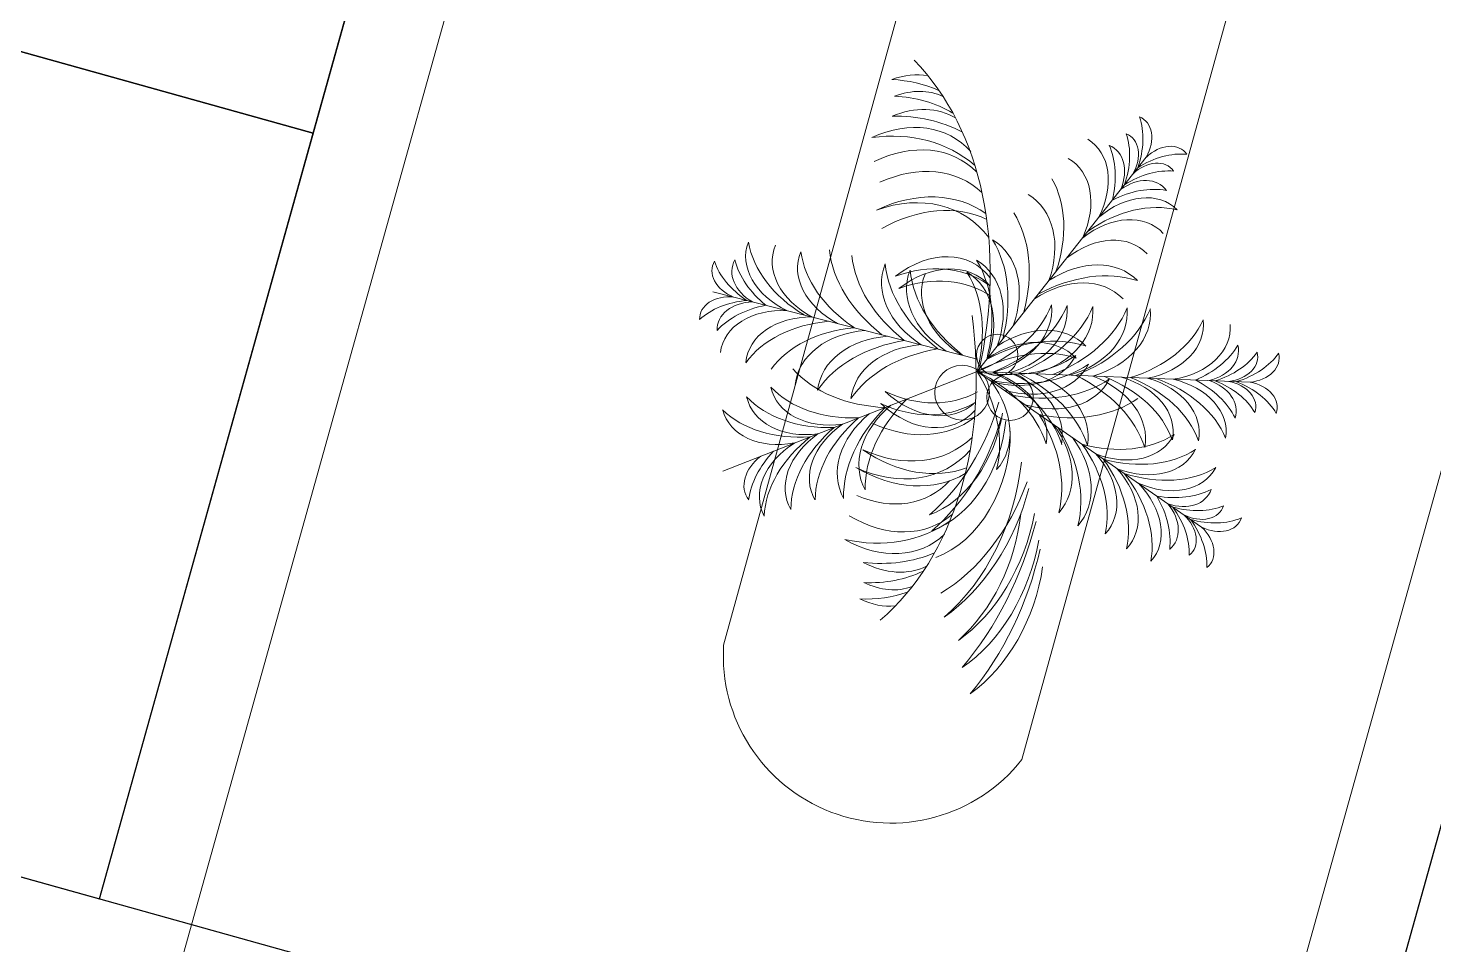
# Model space of a CAD drawing. Header units: millimetres. Extents: x 474016 to 477875, y 2288607 to 2292200.
# Drawn here: x 474411.8 to 474433.9, y 2289379.16 to 2289393.57 of the extents above; entities that cross this region are included whole.
import ezdxf

# ---------------------------------------------------------------- set-up
doc = ezdxf.new("R2010")
doc.units = ezdxf.units.MM
doc.header["$LTSCALE"] = 50
for name, color, linetype, lineweight in [('BANQUETA', 251, 'Continuous', 5), ('JARDIN-HP', 64, 'Continuous', 5), ('JARDINES', 98, 'Continuous', 13)]:
    doc.layers.add(name, color=color, linetype=linetype, lineweight=lineweight)
doc.layers.add('CVL_LOTIF', color=1, linetype='Continuous')

# ---------------------------------------------------------------- blocks, each defined once
blk = doc.blocks.new('A$C41BB26E9')
at = {"color": 0}
for p in [(1.999, 1.925), (3.251, -3.539)]:
    blk.add_line(p, (2.054, -0.938), dxfattribs=at)
at = {"color": 56}
for p, q in [((3.546, 1.506), (2.054, -0.938)), ((-0.293, 0.701), (2.054, -0.938)), ((1.382, -3.752), (1.923, -0.941))]:
    blk.add_line(p, q, dxfattribs=at)
for centre, radius in [((2.303, -0.578), 0.243), ((1.869, -0.738), 0.217), ((2.284, -1.082), 0.287)]:
    blk.add_circle(centre, radius)
at = {"color": 56, "true_color": 0x7a7a00}
for centre, major_axis, ratio, start_param, end_param in [((1.739, 1.845), (-0.007, 0.369), 0.723404, -1.366779, 0.20531), ((2.262, 1.855), (-0.007, 0.369), 0.723404, -0.20531, 1.366779), ((2.602, 1.398), (-0.018, 0.909), 0.723404, 0.433471, 1.121531), ((1.417, 1.375), (-0.018, 0.909), 0.723404, -1.121531, -0.433471), ((1.743, 1.62), (-0.007, 0.369), 0.723404, -1.366779, 0.20531), ((1.421, 1.15), (-0.018, 0.909), 0.723404, -1.121531, -0.433471), ((2.266, 1.63), (-0.007, 0.369), 0.723404, -0.20531, 1.366779), ((2.606, 1.173), (-0.018, 0.909), 0.723404, 0.433471, 1.121531), ((2.76, 1.355), (0.473, 0.776), 0.723404, -1.121531, -0.433471), ((3.283, 1.579), (0.192, 0.315), 0.723404, -1.366779, 0.20531), ((1.695, 1.314), (-0.009, 0.47), 0.723404, -1.190837, 0.194817), ((1.346, 0.731), (-0.022, 1.114), 0.723404, -0.994705, -0.373636), ((2.326, 1.326), (-0.009, 0.47), 0.723404, -0.194817, 1.190837), ((2.697, 0.758), (-0.022, 1.114), 0.723404, 0.373636, 0.994705), ((1.473, 0.902), (-0.015, 0.782), 0.723404, -1.305586, 0.091225), ((2.564, 0.923), (-0.015, 0.782), 0.723404, -0.091225, 1.305586), ((2.925, 0.425), (-0.026, 1.348), 0.723404, 0.312027, 1.166602), ((3.166, 1.386), (0.192, 0.315), 0.723404, -1.366779, 0.20531), ((2.642, 1.163), (0.473, 0.776), 0.723404, -1.121531, -0.433471), ((3.73, 1.306), (0.192, 0.315), 0.723404, -0.20531, 1.366779), ((2.552, 0.926), (0.407, 0.667), 0.723404, -1.305586, 0.091225), ((1.99, 0.678), (0.702, 1.151), 0.723404, -1.166602, -0.312027), ((2.961, 1.155), (0.245, 0.401), 0.723404, -1.190837, 0.194817), ((2.354, 0.85), (0.58, 0.951), 0.723404, -0.994705, -0.373636), ((3.771, 0.738), (0.473, 0.776), 0.723404, 0.433471, 1.121531), ((1.457, 0.572), (-0.016, 0.83), 0.723404, -1.24346, 0.110756), ((1.116, 0.031), (-0.027, 1.414), 0.723404, -1.115718, -0.281779), ((2.593, 0.594), (-0.016, 0.83), 0.723404, -0.110756, 1.24346), ((2.954, 0.066), (-0.027, 1.414), 0.723404, 0.281779, 1.115718), ((2.361, 0.656), (0.432, 0.708), 0.723404, -1.24346, 0.110756), ((1.784, 0.383), (0.737, 1.208), 0.723404, -1.115718, -0.281779), ((3.654, 0.546), (0.473, 0.776), 0.723404, 0.433471, 1.121531), ((3.613, 1.114), (0.192, 0.315), 0.723404, -0.20531, 1.366779), ((2.599, 0.32), (-0.016, 0.83), 0.723404, -0.110756, 1.24346), ((3.508, 0.147), (0.58, 0.951), 0.723404, 0.373636, 0.994705), ((3.5, 0.826), (0.245, 0.401), 0.723404, -0.194817, 1.190837), ((-0.082, 0.873), (-0.303, 0.211), 0.723404, -0.20531, 1.366779), ((0.487, 0.878), (-0.745, 0.52), 0.723404, 0.433471, 1.121531), ((0.849, 0.569), (-0.641, 0.447), 0.723404, -0.091225, 1.305586), ((1.464, 0.568), (-1.105, 0.772), 0.723404, 0.312027, 1.166602), ((2.96, -0.208), (-0.027, 1.414), 0.723404, 0.281779, 1.115718), ((2.219, 0.422), (0.432, 0.708), 0.723404, -1.24346, 0.110756), ((1.641, 0.149), (0.737, 1.208), 0.723404, -1.115718, -0.281779), ((3.521, -0.256), (0.702, 1.151), 0.723404, 0.312027, 1.166602), ((3.484, 0.358), (0.407, 0.667), 0.723404, -0.091225, 1.305586), ((0.102, 0.744), (-0.303, 0.211), 0.723404, -0.20531, 1.366779), ((0.672, 0.75), (-0.745, 0.52), 0.723404, 0.433471, 1.121531), ((0.383, 0.614), (-0.385, 0.269), 0.723404, -0.194817, 1.190837), ((1.061, 0.579), (-0.913, 0.638), 0.723404, 0.373636, 0.994705), ((1.133, 0.399), (-0.68, 0.475), 0.723404, -0.110756, 1.24346), ((2.699, -0.141), (-0.02, 1.008), 0.723404, -0.094138, 1.13012), ((3.332, 0.064), (0.432, 0.708), 0.723404, -0.110756, 1.24346), ((-0.382, 0.443), (-0.303, 0.211), 0.723404, -1.366779, 0.20531), ((1.357, 0.242), (-0.68, 0.475), 0.723404, -0.110756, 1.24346), ((1.38, -0.167), (-0.02, 1.008), 0.723404, -1.13012, 0.094138), ((1.008, -0.803), (-0.033, 1.69), 0.723404, -1.023266, -0.261161), ((3.095, -0.763), (-0.033, 1.69), 0.723404, 0.261161, 1.023266), ((1.118, -0.469), (0.88, 1.443), 0.723404, -1.023266, -0.261161), ((3.353, -0.575), (0.737, 1.208), 0.723404, 0.281779, 1.115718), ((-0.191, -0.093), (-0.745, 0.52), 0.723404, -1.121531, -0.433471), ((-0.197, 0.314), (-0.303, 0.211), 0.723404, -1.366779, 0.20531), ((1.789, 0.052), (-0.827, 0.577), 0.723404, -0.094138, 1.13012), ((2.525, 0.007), (-1.386, 0.967), 0.723404, 0.261161, 1.023266), ((1.385, -0.41), (-0.02, 1.008), 0.723404, -1.13012, 0.094138), ((1.013, -1.046), (-0.033, 1.69), 0.723404, -1.023266, -0.261161), ((3.189, -0.169), (0.432, 0.708), 0.723404, -0.110756, 1.24346), ((-0.006, -0.222), (-0.745, 0.52), 0.723404, -1.121531, -0.433471), ((0.022, 0.096), (-0.385, 0.269), 0.723404, -1.190837, 0.194817), ((1.988, -0.087), (-0.827, 0.577), 0.723404, -0.094138, 1.13012), ((1.586, -0.44), (0.525, 0.861), 0.723404, -1.13012, 0.094138), ((0.93, -0.777), (0.88, 1.443), 0.723404, -1.023266, -0.261161), ((3.21, -0.808), (0.737, 1.208), 0.723404, 0.281779, 1.115718), ((0.224, -0.326), (-0.641, 0.447), 0.723404, -1.305586, 0.091225), ((0.288, -0.529), (-0.913, 0.638), 0.723404, -0.994705, -0.373636), ((2.71, -0.744), (-0.02, 1.008), 0.723404, -0.094138, 1.13012), ((3.026, -0.612), (0.525, 0.861), 0.723404, -0.094138, 1.13012), ((0.482, -0.534), (-0.68, 0.475), 0.723404, -1.24346, 0.110756), ((1.391, -0.77), (-0.02, 1.008), 0.723404, -1.13012, 0.094138), ((1.02, -1.406), (-0.033, 1.69), 0.723404, -1.023266, -0.261161), ((2.505, -0.448), (-0.827, 0.577), 0.723404, -0.094138, 1.13012), ((3.24, -0.493), (-1.386, 0.967), 0.723404, 0.261161, 1.023266), ((1.445, -0.67), (0.525, 0.861), 0.723404, -1.13012, 0.094138), ((0.79, -1.007), (0.88, 1.443), 0.723404, -1.023266, -0.261161), ((3.107, -1.365), (-0.033, 1.69), 0.723404, 0.261161, 1.023266), ((2.9, -0.819), (0.525, 0.861), 0.723404, -0.094138, 1.13012), ((3.026, -1.349), (0.88, 1.443), 0.723404, 0.261161, 1.023266), ((1.397, -1.04), (-0.02, 1.008), 0.723404, -1.13012, 0.094138), ((2.638, -0.541), (-0.827, 0.577), 0.723404, -0.094138, 1.13012), ((3.373, -0.586), (-1.386, 0.967), 0.723404, 0.261161, 1.023266), ((1.361, -0.809), (0.525, 0.861), 0.723404, -1.13012, 0.094138), ((0.705, -1.146), (0.88, 1.443), 0.723404, -1.023266, -0.261161), ((2.716, -1.014), (-0.02, 1.008), 0.723404, -0.094138, 1.13012), ((2.9, -1.556), (0.88, 1.443), 0.723404, 0.261161, 1.023266), ((0.944, -1.284), (-1.16, 0.81), 0.723404, -1.115718, -0.281779), ((1.034, -1.03), (-0.827, 0.577), 0.723404, -1.13012, 0.094138), ((1.025, -1.676), (-0.033, 1.69), 0.723404, -1.023266, -0.261161), ((3.112, -1.635), (-0.033, 1.69), 0.723404, 0.261161, 1.023266), ((2.719, -1.176), (-0.02, 1.008), 0.723404, -0.094138, 1.13012), ((4.122, -1.283), (-1.534, 0.372), 0.714286, 3.888492, 4.926001), ((1.4, -1.202), (-0.02, 1.008), 0.723404, -1.13012, 0.094138), ((1.028, -1.838), (-0.033, 1.69), 0.723404, -1.023266, -0.261161), ((3.115, -1.797), (-0.033, 1.69), 0.723404, 0.261161, 1.023266), ((3.47, -1.48), (-1.656, 0.402), 0.714286, 3.88992, 4.86288), ((3.29, -2.282), (-2.814, 0.683), 0.714286, 4.170125, 4.780311), ((3.78, -1.381), (-1.599, 0.388), 0.714286, 3.86745, 4.883323), ((3.704, -2.103), (-2.624, 0.637), 0.714286, 4.179349, 4.820469), ((3.161, -1.824), (-1.864, 0.452), 0.714286, 3.982805, 4.982914), ((2.716, -1.653), (-1.879, 0.456), 0.714286, 3.806569, 4.639337), ((3.658, -1.569), (-1.56, 0.378), 0.714286, 4.003422, 4.972752), ((1.528, -1.375), (-0.827, 0.577), 0.723404, -1.13012, 0.094138), ((2.487, -1.496), (0.525, 0.861), 0.723404, -0.094138, 1.13012), ((2.952, -1.39), (-1.112, 0.27), 0.714286, 3.627505, 5.149011), ((1.824, -2.05), (-1.386, 0.967), 0.723404, -1.023266, -0.261161), ((1.883, -1.622), (-0.827, 0.577), 0.723404, -1.13012, 0.094138), ((2.487, -2.233), (0.88, 1.443), 0.723404, 0.261161, 1.023266), ((2.098, -2.039), (-1.864, 0.452), 0.714286, 3.982805, 4.744909), ((2.508, -1.48), (-1.112, 0.27), 0.714286, 3.627505, 4.912474), ((2.265, -2.005), (-1.864, 0.452), 0.714286, 3.982805, 4.744909), ((2.675, -1.447), (-1.112, 0.27), 0.714286, 3.627505, 4.993486), ((1.834, -1.504), (-0.899, 0.484), 0.72, -0.281097, 1.084884), ((2.046, -2.205), (-1.386, 0.967), 0.723404, -1.023266, -0.261161), ((1.96, -1.46), (-0.899, 0.484), 0.72, -0.200085, 1.084884), ((2.178, -2.298), (-1.386, 0.967), 0.723404, -1.023266, -0.261161), ((2.745, -1.688), (-1.507, 0.812), 0.72, -0.03252, 0.729584), ((1.939, -1.971), (-1.507, 0.812), 0.72, -0.270525, 0.729584), ((2.016, -1.667), (-1.52, 0.819), 0.72, 0.073052, 0.90582), ((2.619, -1.732), (-1.507, 0.812), 0.72, -0.03252, 0.729584), ((0.804, -1.812), (1.484, 0.855), 0.72, -0.729584, 0.03252), ((1.582, -1.562), (0.885, 0.51), 0.72, -1.084884, 0.200085), ((0.931, -1.853), (1.484, 0.855), 0.72, -0.729584, 0.03252), ((1.71, -1.602), (0.885, 0.51), 0.72, -1.084884, 0.281097), ((1.144, -1.921), (1.484, 0.855), 0.72, -0.729584, 0.12698), ((1.426, -2.011), (1.484, 0.855), 0.72, -0.729584, 0.213498), ((1.617, -2.072), (1.484, 0.855), 0.72, -0.729584, 0.270525), ((1.531, -1.771), (1.496, 0.862), 0.72, -0.90582, -0.073052), ((1.643, -1.929), (1.52, 0.876), 0.72, -0.831119, 0.049618), ((0.867, -1.982), (-1.241, 0.668), 0.72, -0.213612, 0.823897), ((1.917, -2.392), (-2.123, 1.143), 0.72, -0.10808, 0.53304), ((1.154, -1.911), (-1.293, 0.697), 0.72, -0.170934, 0.844939), ((1.033, -0.039), (0.319, 1.659), 0.723404, 3.402754, 4.164858), ((1.322, -0.57), (0.19, 0.99), 0.723404, 3.047455, 4.271712), ((2.401, -1.99), (1.273, 0.733), 0.72, -0.844939, 0.170934), ((1.652, -2.492), (2.089, 1.203), 0.72, -0.53304, 0.10808), ((0.429, -1.859), (-1.012, 0.545), 0.72, 0.006837, 0.780102), ((1.981, -2.43), (-2.379, 1.282), 0.72, 0.051792, 0.431948), ((1.292, -0.729), (0.19, 0.99), 0.723404, 3.047455, 4.271712), ((2.69, -2.053), (1.221, 0.704), 0.72, -0.823897, 0.213612), ((1.589, -2.532), (2.342, 1.349), 0.72, -0.431948, -0.051792), ((0.097, -1.885), (-0.877, 0.472), 0.72, 0.078285, 0.75224), ((1.482, -2.459), (-2.105, 1.134), 0.72, 0.016555, 0.382187), ((0.982, -0.304), (0.319, 1.659), 0.723404, 3.402754, 4.164858), ((3.032, -0.698), (0.319, 1.659), 0.723404, 2.118327, 2.880431), ((3.123, -1.917), (0.996, 0.574), 0.72, -0.780102, -0.006837), ((2.089, -2.546), (2.072, 1.193), 0.72, -0.382187, -0.016555), ((1.309, -2.496), (-2.105, 1.134), 0.72, 0.093724, 0.382187), ((1.241, -0.994), (0.19, 0.99), 0.723404, 3.047455, 4.271712), ((2.536, -1.243), (0.19, 0.99), 0.723404, 2.011473, 3.235731), ((3.456, -1.934), (0.863, 0.497), 0.72, -0.75224, -0.078285), ((2.262, -2.578), (2.072, 1.193), 0.72, -0.382187, -0.093724), ((-0.076, -1.922), (-0.877, 0.472), 0.72, 0.267806, 0.75224), ((0.914, -0.658), (0.319, 1.659), 0.723404, 3.402754, 4.164858), ((2.964, -1.052), (0.319, 1.659), 0.723404, 2.118327, 2.880431), ((3.63, -1.966), (0.863, 0.497), 0.72, -0.75224, -0.267806), ((2.468, -1.597), (0.19, 0.99), 0.723404, 2.011473, 3.235731), ((0.868, -0.896), (0.319, 1.659), 0.723404, 3.402754, 4.164858), ((2.422, -1.835), (0.19, 0.99), 0.723404, 2.011473, 3.235731), ((0.885, -1.467), (0.267, 1.389), 0.723404, 3.423371, 4.25731), ((2.691, -1.814), (0.267, 1.389), 0.723404, 2.025875, 2.859814), ((1.129, -2.058), (0.157, 0.815), 0.723404, 3.030837, 4.385053), ((2.639, -2.083), (0.267, 1.389), 0.723404, 2.025875, 2.859814), ((0.788, -2.093), (0.255, 1.324), 0.723404, 3.45362, 4.308195), ((1.077, -2.327), (0.157, 0.815), 0.723404, 3.030837, 4.385053), ((2.193, -2.542), (0.157, 0.815), 0.723404, 1.898132, 3.252348), ((1.037, -2.655), (0.148, 0.768), 0.723404, 3.050367, 4.447179), ((2.109, -2.861), (0.148, 0.768), 0.723404, 1.836006, 3.232818), ((0.941, -2.466), (0.21, 1.094), 0.723404, 3.515228, 4.136297), ((2.268, -2.721), (0.21, 1.094), 0.723404, 2.146888, 2.767957), ((1.806, -3.218), (0.089, 0.462), 0.723404, 1.950755, 3.33641), ((0.944, -2.891), (0.172, 0.893), 0.723404, 3.575063, 4.263123), ((1.181, -3.408), (0.07, 0.363), 0.723404, 2.936283, 4.508372), ((1.695, -3.507), (0.07, 0.363), 0.723404, 1.774814, 3.346903), ((2.108, -3.115), (0.172, 0.893), 0.723404, 2.020062, 2.708122)]:
    blk.add_ellipse(centre, major_axis=major_axis, ratio=ratio, start_param=start_param, end_param=end_param, dxfattribs=at)
at = {"color": 0}
for centre, major_axis, ratio, start_param, end_param in [((1.529, -1.844), (-1.386, 0.967), 0.723404, -1.023266, -0.261161), ((1.242, -4.458), (3.82, 2.201), 0.72, 0.180287, 1.122445)]:
    blk.add_ellipse(centre, major_axis=major_axis, ratio=ratio, start_param=start_param, end_param=end_param, dxfattribs=at)
at = {"color": 56}
for centre, major_axis, ratio, start_param, end_param in [((3.011, -1.71), (-1.909, 0.463), 0.714286, 3.88127, 4.762007), ((2.383, -4.345), (-3.881, 2.091), 0.72, -1.122445, -0.180287), ((1.75, -1.53), (-0.827, 0.577), 0.723404, -1.13012, 0.094138), ((1.425, -1.854), (-1.339, 0.721), 0.72, -0.150491, 0.822469), ((1.909, -1.829), (-1.544, 0.832), 0.72, -0.049618, 0.831119), ((2.147, -2.08), (1.242, 0.715), 0.72, -0.708967, 0.260363), ((1.186, -3.099), (0.089, 0.462), 0.723404, 2.946776, 4.33243)]:
    blk.add_ellipse(centre, major_axis=major_axis, ratio=ratio, start_param=start_param, end_param=end_param, dxfattribs=at)
at = {"color": 56, "true_color": 0x7a7a00, "extrusion": (0, 0, -1)}
for centre, major_axis, start_param, end_param in [((2.966, -0.422), (-0.706, 1.535), 3.402754, 4.164858), ((1.171, -1.515), (-0.706, 1.535), 2.118327, 2.880431), ((2.88, -1.154), (-0.421, 0.916), 3.047455, 4.271712), ((3.068, -0.643), (-0.706, 1.535), 3.402754, 4.164858), ((2.981, -1.375), (-0.421, 0.916), 3.047455, 4.271712), ((1.517, -1.97), (-0.591, 1.285), 2.025875, 2.859814), ((3.187, -1.201), (-0.591, 1.285), 3.423371, 4.25731), ((2.059, -2.309), (-0.347, 0.754), 1.898132, 3.252348), ((3.092, -1.834), (-0.347, 0.754), 3.030837, 4.385053), ((1.632, -2.219), (-0.591, 1.285), 2.025875, 2.859814), ((3.302, -1.45), (-0.591, 1.285), 3.423371, 4.25731), ((2.174, -2.557), (-0.347, 0.754), 1.898132, 3.252348), ((1.802, -2.536), (-0.563, 1.225), 1.974991, 2.829566), ((3.206, -2.082), (-0.347, 0.754), 3.030837, 4.385053), ((3.432, -1.787), (-0.563, 1.225), 3.45362, 4.308195), ((2.332, -2.848), (-0.327, 0.71), 1.836006, 3.232818), ((3.324, -2.392), (-0.327, 0.71), 3.050367, 4.447179), ((3.372, -2.185), (-0.465, 1.012), 3.515228, 4.136297), ((3.285, -2.858), (-0.196, 0.427), 2.946776, 4.33243)]:
    blk.add_ellipse(centre, major_axis=major_axis, ratio=0.723404, start_param=start_param, end_param=end_param, dxfattribs=at)

msp = doc.modelspace()

# ---------------------------------------------------------------- linework, layer by layer
at = {"layer": 'BANQUETA'}
for points in [[(474404.694, 2289541.819, -0.540591), (474407.884, 2289542.831), (474449.322, 2289509.046, -0.298203), (474449.984, 2289506.958), (474377.368, 2289247.051, -0.414214), (474374.904, 2289245.663), (474327.711, 2289258.848, -0.414214), (474326.323, 2289261.312), (474404.694, 2289541.819)], [(474463.89, 2289493.555, -0.540591), (474467.08, 2289494.567), (474508.518, 2289460.782, -0.298203), (474509.18, 2289458.694), (474444.786, 2289228.215, -0.414214), (474442.322, 2289226.827), (474395.129, 2289240.012, -0.414214), (474393.741, 2289242.476), (474463.89, 2289493.555)]]:
    msp.add_lwpolyline(points, format="xyb", dxfattribs=at)
for points in [[(474448.481, 2289507.151), (474412.923, 2289379.883)], [(474465.394, 2289493.362), (474432.185, 2289374.501)]]:
    msp.add_lwpolyline(points, dxfattribs=at)
at = {"layer": 'CVL_LOTIF'}
for points in [[(474419.65, 2289403.961), (474395.572, 2289410.688), (474392.209, 2289398.649), (474416.286, 2289391.922)], [(474416.286, 2289391.922), (474392.209, 2289398.649), (474388.845, 2289386.61), (474412.923, 2289379.883)], [(474422.554, 2289377.192), (474388.845, 2289386.61), (474385.481, 2289374.571), (474419.19, 2289365.153)], [(474459.627, 2289379.813), (474435.549, 2289386.54), (474432.185, 2289374.501), (474456.263, 2289367.774)]]:
    msp.add_lwpolyline(points, close=True, dxfattribs=at)
at = {"layer": 'JARDINES'}
msp.add_lwpolyline([(474436.133, 2289413.627), (474427.426, 2289382.073, -0.734565), (474422.736, 2289383.872), (474431.224, 2289414.636, -0.465751)], format="xyb", close=True, dxfattribs=at)

# ---------------------------------------------------------------- block references
at = {"layer": 'JARDIN-HP', "color": 8, "xscale": 1.499999999826813, "yscale": 1.499999999826813, "zscale": 1.499999999826813, "rotation": 266.6565195172511}
msp.add_blockref('A$C41BB26E9', (474428.305, 2289391.169), dxfattribs=at)

doc.saveas('drawing.dxf')
